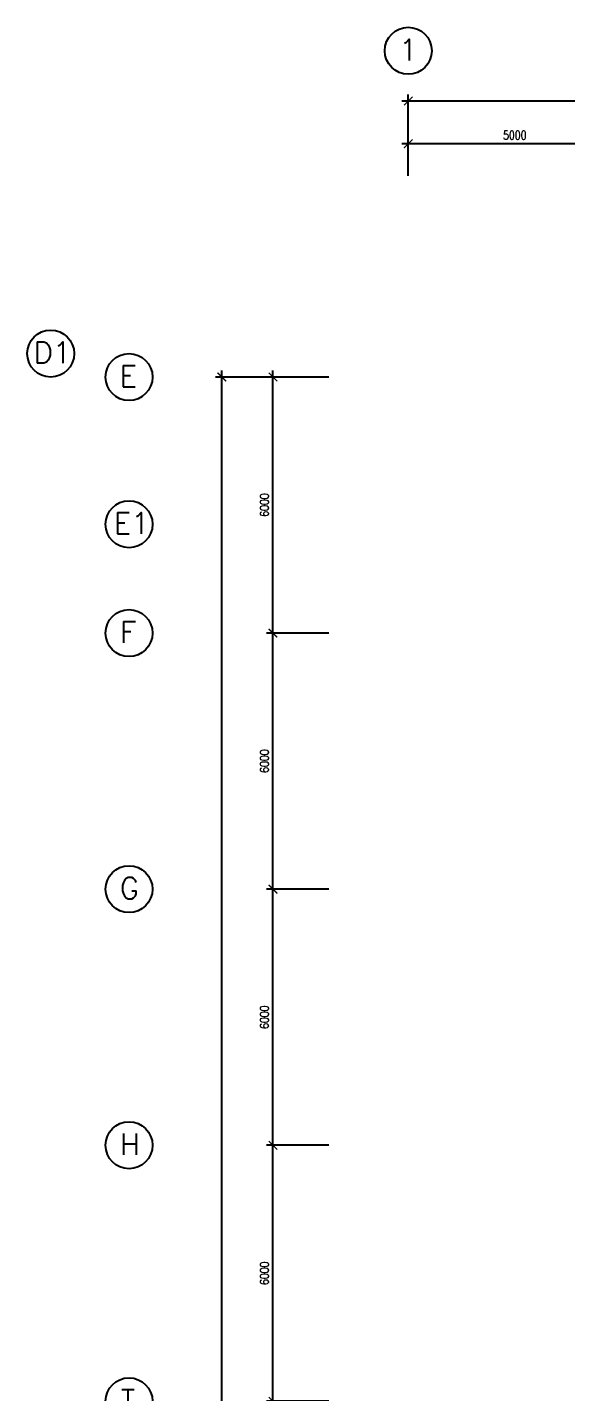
# Model space of a CAD drawing. Extents: x 2687779 to 2997471, y -863049 to -631414.
# Drawn here: x 2876567 to 2889222, y -808222 to -776230 of the extents above; entities that cross this region are included whole.
import ezdxf

# ---------------------------------------------------------------- set-up
doc = ezdxf.new("R2010")
doc.units = 0
doc.header["$LTSCALE"] = 10
doc.header["$MEASUREMENT"] = 0
doc.header["$PDMODE"] = 34
doc.layers.get('0').update_dxf_attribs({"linetype": 'CONTINUOUS'})
doc.layers.get('DEFPOINTS').update_dxf_attribs({"linetype": 'CONTINUOUS'})
doc.layers.add('DIM', color=7, linetype='CONTINUOUS')
doc.layers.add('GRID-T', color=7, linetype='CONTINUOUS')
doc.styles.add('ROMANS', font='romans.shx', dxfattribs={"width": 0.8, "height": 100})
doc.styles.get("Standard").update_dxf_attribs({"font": 'ROMANS.SHX'})
doc.dimstyles.new('STANDARD$0', dxfattribs={"dimscale": 0, "dimtxt": 8, "dimasz": 6, "dimexe": 1, "dimexo": 1, "dimgap": 3, "dimtad": 1, "dimdec": 0, "dimlfac": -1, "dimrnd": 1, "dimzin": 0, "dimdsep": 46, "dimtxsty": 'Standard', "dimcen": 0, "dimclrd": 5, "dimclre": 250, "dimadec": 0, "dimazin": 0, "dimtfac": 1, "dimtdec": 4, "dimtofl": 0, "dimtmove": 0, "dimatfit": 3, "dimfxl": 1, "dimtolj": 1, "dimtzin": 0, "dimarcsym": 0})

# ---------------------------------------------------------------- blocks, each defined once
blk = doc.blocks.new('_ARCHTICK')
at = {"color": 0, "linetype": 'ByBlock', "const_width": 0.15}
blk.add_lwpolyline([(-0.5, -0.5), (0.5, 0.5)], dxfattribs=at)
blk = doc.blocks.new('*D93')
at = {"layer": 'DEFPOINTS', "color": 0, "transparency": 16777216}
for p in [(2881131, -784424), (2883030, -784424), (2883030, -838424)]:
    blk.add_point(p, dxfattribs=at)
at = {"layer": 'DIM', "color": 7, "lineweight": -2, "transparency": 16777216}
for p, q in [((2882880, -784424), (2880981, -784424)), ((2881131, -838574), (2881131, -784274)), ((2882880, -838424), (2880981, -838424))]:
    blk.add_line(p, q, dxfattribs=at)
at = {"layer": 'DIM', "color": 7, "lineweight": -2, "transparency": 16777216, "xscale": 200, "yscale": 200, "zscale": 200}
for p, rotation in [((2881131, -784424), 90), ((2881131, -838424), 270)]:
    blk.add_blockref('_ARCHTICK', p, dxfattribs=dict(at, rotation=rotation))
at = {"layer": 'DIM', "color": 7, "transparency": 16777216, "insert": (2880931, -811424), "char_height": 200, "attachment_point": 5, "rotation": 90, "style": 'ROMANS'}
blk.add_mtext('\\A1;54000', dxfattribs=at)
blk = doc.blocks.new('*D99')
at = {"layer": 'DEFPOINTS', "color": 0, "transparency": 16777216}
for p in [(2882331, -802424), (2883788, -802424), (2883788, -808424)]:
    blk.add_point(p, dxfattribs=at)
at = {"layer": 'DIM', "color": 7, "lineweight": -2, "transparency": 16777216}
for p, q in [((2882331, -808574), (2882331, -802274)), ((2883638, -802424), (2882181, -802424)), ((2883638, -808424), (2882181, -808424))]:
    blk.add_line(p, q, dxfattribs=at)
at = {"layer": 'DIM', "color": 7, "lineweight": -2, "transparency": 16777216, "xscale": 200, "yscale": 200, "zscale": 200}
for p, rotation in [((2882331, -802424), 90), ((2882331, -808424), 270)]:
    blk.add_blockref('_ARCHTICK', p, dxfattribs=dict(at, rotation=rotation))
at = {"layer": 'DIM', "color": 7, "transparency": 16777216, "insert": (2882131, -805424), "char_height": 200, "attachment_point": 5, "rotation": 90, "style": 'ROMANS'}
blk.add_mtext('\\A1;6000', dxfattribs=at)
blk = doc.blocks.new('*D100')
at = {"layer": 'DEFPOINTS', "color": 0, "transparency": 16777216}
for p in [(2882331, -796424), (2883788, -796424), (2883788, -802424)]:
    blk.add_point(p, dxfattribs=at)
at = {"layer": 'DIM', "color": 7, "lineweight": -2, "transparency": 16777216}
for p, q in [((2882331, -802574), (2882331, -796274)), ((2883638, -796424), (2882181, -796424)), ((2883638, -802424), (2882181, -802424))]:
    blk.add_line(p, q, dxfattribs=at)
at = {"layer": 'DIM', "color": 7, "lineweight": -2, "transparency": 16777216, "xscale": 200, "yscale": 200, "zscale": 200}
for p, rotation in [((2882331, -796424), 90), ((2882331, -802424), 270)]:
    blk.add_blockref('_ARCHTICK', p, dxfattribs=dict(at, rotation=rotation))
at = {"layer": 'DIM', "color": 7, "transparency": 16777216, "insert": (2882131, -799424), "char_height": 200, "attachment_point": 5, "rotation": 90, "style": 'ROMANS'}
blk.add_mtext('\\A1;6000', dxfattribs=at)
blk = doc.blocks.new('*D101')
at = {"layer": 'DEFPOINTS', "color": 0, "transparency": 16777216}
for p in [(2882331, -790424), (2883788, -790424), (2883788, -796424)]:
    blk.add_point(p, dxfattribs=at)
at = {"layer": 'DIM', "color": 7, "lineweight": -2, "transparency": 16777216}
for p, q in [((2883638, -790424), (2882181, -790424)), ((2882331, -796574), (2882331, -790274)), ((2883638, -796424), (2882181, -796424))]:
    blk.add_line(p, q, dxfattribs=at)
at = {"layer": 'DIM', "color": 7, "lineweight": -2, "transparency": 16777216, "xscale": 200, "yscale": 200, "zscale": 200}
for p, rotation in [((2882331, -790424), 90), ((2882331, -796424), 270)]:
    blk.add_blockref('_ARCHTICK', p, dxfattribs=dict(at, rotation=rotation))
at = {"layer": 'DIM', "color": 7, "transparency": 16777216, "insert": (2882131, -793424), "char_height": 200, "attachment_point": 5, "rotation": 90, "style": 'ROMANS'}
blk.add_mtext('\\A1;6000', dxfattribs=at)
blk = doc.blocks.new('*D102')
at = {"layer": 'DEFPOINTS', "color": 0, "transparency": 16777216}
for p in [(2882331, -784424), (2883788, -784424), (2883788, -790424)]:
    blk.add_point(p, dxfattribs=at)
at = {"layer": 'DIM', "color": 7, "lineweight": -2, "transparency": 16777216}
for p, q in [((2883638, -784424), (2882181, -784424)), ((2882331, -790574), (2882331, -784274)), ((2883638, -790424), (2882181, -790424))]:
    blk.add_line(p, q, dxfattribs=at)
at = {"layer": 'DIM', "color": 7, "lineweight": -2, "transparency": 16777216, "xscale": 200, "yscale": 200, "zscale": 200}
for p, rotation in [((2882331, -784424), 90), ((2882331, -790424), 270)]:
    blk.add_blockref('_ARCHTICK', p, dxfattribs=dict(at, rotation=rotation))
at = {"layer": 'DIM', "color": 7, "transparency": 16777216, "insert": (2882131, -787424), "char_height": 200, "attachment_point": 5, "rotation": 90, "style": 'ROMANS'}
blk.add_mtext('\\A1;6000', dxfattribs=at)
blk = doc.blocks.new('*D106')
at = {"layer": 'DEFPOINTS', "color": 0, "transparency": 16777216}
for p in [(2885504, -777957), (2885504, -779505), (2910504, -779505)]:
    blk.add_point(p, dxfattribs=at)
at = {"layer": 'DIM', "color": 7, "lineweight": -2, "transparency": 16777216}
for p, q in [((2910654, -777957), (2885354, -777957)), ((2885504, -779355), (2885504, -777807)), ((2910504, -779355), (2910504, -777807))]:
    blk.add_line(p, q, dxfattribs=at)
at = {"layer": 'DIM', "color": 7, "lineweight": -2, "transparency": 16777216, "xscale": 200, "yscale": 200, "zscale": 200}
for p, rotation in [((2885504, -777957), 180.0000000117521), ((2910504, -777957), 1.175219921378812e-08)]:
    blk.add_blockref('_ARCHTICK', p, dxfattribs=dict(at, rotation=rotation))
at = {"layer": 'DIM', "color": 7, "transparency": 16777216, "insert": (2898004, -777757), "char_height": 200, "attachment_point": 5, "rotation": 0, "style": 'ROMANS'}
blk.add_mtext('\\A1;25000', dxfattribs=at)
blk = doc.blocks.new('*D110')
at = {"layer": 'DEFPOINTS', "color": 0, "transparency": 16777216}
for p in [(2885504, -778957), (2885504, -779858), (2890504, -779858)]:
    blk.add_point(p, dxfattribs=at)
at = {"layer": 'DIM', "color": 7, "lineweight": -2, "transparency": 16777216}
for p, q in [((2890654, -778957), (2885354, -778957)), ((2885504, -779708), (2885504, -778807)), ((2890504, -779708), (2890504, -778807))]:
    blk.add_line(p, q, dxfattribs=at)
at = {"layer": 'DIM', "color": 7, "lineweight": -2, "transparency": 16777216, "xscale": 200, "yscale": 200, "zscale": 200}
for p, rotation in [((2885504, -778957), 179.99999998825), ((2890504, -778957), 359.99999998825)]:
    blk.add_blockref('_ARCHTICK', p, dxfattribs=dict(at, rotation=rotation))
at = {"layer": 'DIM', "color": 7, "transparency": 16777216, "insert": (2888004, -778757), "char_height": 200, "attachment_point": 5, "rotation": 360, "style": 'ROMANS'}
blk.add_mtext('\\A1;5000', dxfattribs=at)

msp = doc.modelspace()

# ---------------------------------------------------------------- linework, layer by layer
at = {"layer": 'GRID-T', "color": 3}
msp.add_line((2878782.3, -808149.3), (2879078, -808149.3), dxfattribs=at)
at = {"layer": 'GRID-T', "color": 7}
for centre in [(2885504.5, -776779.5), (2877117.2, -783874.1), (2878954.5, -784424.1), (2878954.5, -787874.1), (2878954.5, -790424.1), (2878954.5, -796424.1), (2878954.5, -802424.1), (2878954.5, -808424.1)]:
    msp.add_circle(centre, 550, dxfattribs=at)

# ---------------------------------------------------------------- texts
at = {"layer": 'GRID-T', "color": 3, "style": 'ROMANS'}
for s, p in [('1', (2885289.3, -777005.3)), ('D1', (2876716.8, -784099.9)), ('E', (2878731.9, -784649.9)), ('E1', (2878597, -788099.9)), ('F', (2878739.3, -790649.9)), ('G', (2878739.3, -796649.9)), ('H', (2878739.3, -802649.9)), ('I', (2878836.6, -808649.9))]:
    msp.add_text(s, height=500, dxfattribs=at).set_placement(p)

# ---------------------------------------------------------------- dimensions: what is measured, and where the dimension line sits
at = {"layer": 'DIM'}
for p1, p2, distance, picture, middle in [((2910504.5, -779505.2), (2885504.5, -779505.2), -1547.9, '*D106', (2898004.5, -777757.4)), ((2890504.5, -779857.5), (2885504.5, -779857.5), -900.2, '*D110', (2888004.5, -778757.4)), ((2883030.2, -838424.1), (2883030.2, -784424.1), 1899.4, '*D93', (2880930.7, -811424.1))]:
    dim = msp.add_aligned_dim(p1=p1, p2=p2, distance=distance, dimstyle='STANDARD$0', override={"dimscale": 100, "dimtxt": 2, "dimasz": 2, "dimexe": 1.5, "dimexo": 1.5, "dimgap": 1, "dimtxsty": 'ROMANS', "dimblk": 'ARCHTICK', "dimdle": 1.5, "dimclrd": 7, "dimclre": 7, "dimclrt": 7, "dimtdec": 0, "dimtmove": 2}, dxfattribs=at)
    dim.commit()
    dim.dimension.update_dxf_attribs({"geometry": picture, "text_midpoint": middle})
for base, p1, p2, picture, middle in [((2882330.7, -784424.1), (2883788, -790424.1), (2883788, -784424.1), '*D102', (2882130.7, -787424.1)), ((2882330.7, -790424.1), (2883788, -796424.1), (2883788, -790424.1), '*D101', (2882130.7, -793424.1)), ((2882330.7, -796424.1), (2883788, -802424.1), (2883788, -796424.1), '*D100', (2882130.7, -799424.1)), ((2882330.7, -802424.1), (2883788, -808424.1), (2883788, -802424.1), '*D99', (2882130.7, -805424.1))]:
    dim = msp.add_linear_dim(base=base, p1=p1, p2=p2, angle=270, dimstyle='STANDARD$0', override={"dimscale": 100, "dimtxt": 2, "dimasz": 2, "dimexe": 1.5, "dimexo": 1.5, "dimgap": 1, "dimtxsty": 'ROMANS', "dimblk": 'ARCHTICK', "dimdle": 1.5, "dimclrd": 7, "dimclre": 7, "dimclrt": 7, "dimtdec": 0, "dimtmove": 2}, dxfattribs=at)
    dim.commit()
    dim.dimension.update_dxf_attribs({"geometry": picture, "text_midpoint": middle})

doc.saveas('drawing.dxf')
